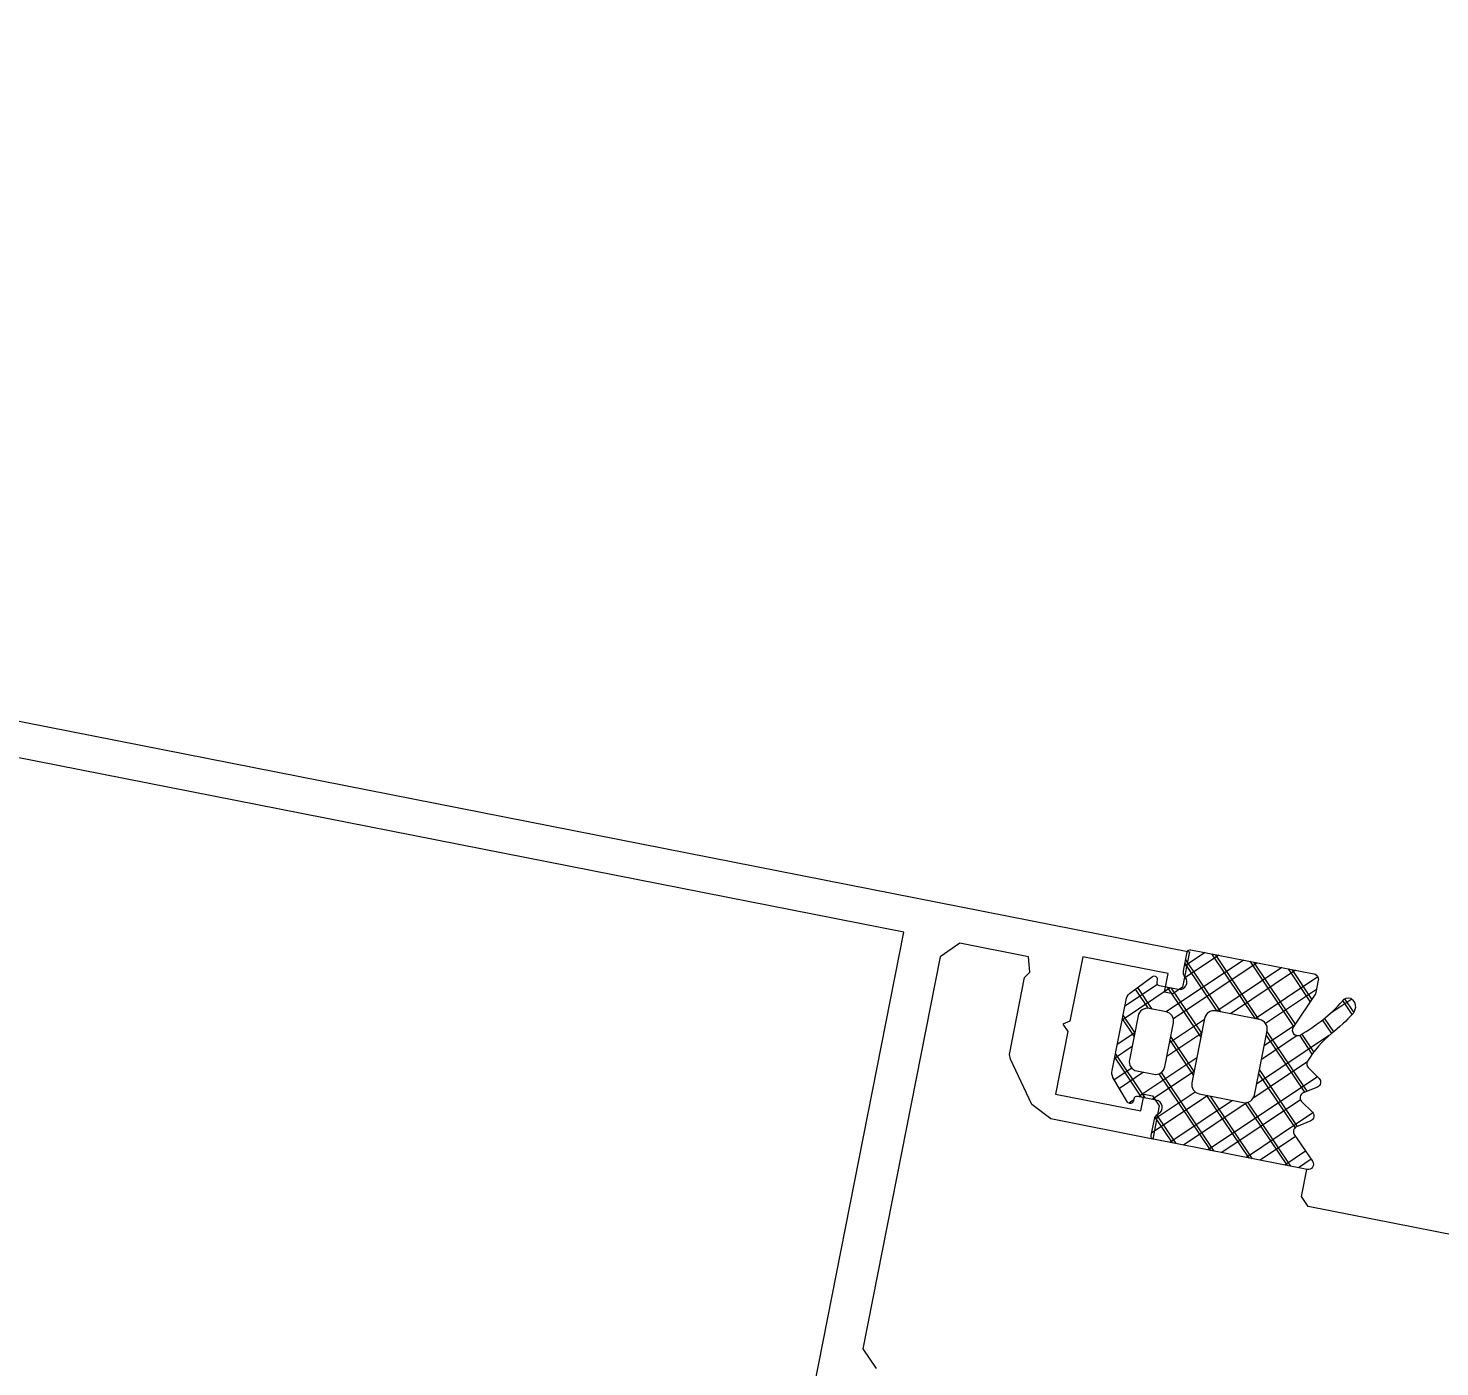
# Model space of a CAD drawing. Header units: millimetres. Extents: x -455656 to 9247092, y 0 to 412358.
# Drawn here: x -187654.8 to -187573.6, y 362483.9 to 362560.8 of the extents above; entities that cross this region are included whole.
import ezdxf
from ezdxf import colors
from ezdxf.entities.mleader import LeaderData, LeaderLine
from ezdxf.enums import TextEntityAlignment as Align
from ezdxf.math import Vec2, Vec3

# ---------------------------------------------------------------- set-up
doc = ezdxf.new("R2018")
doc.units = ezdxf.units.MM
doc.header["$MEASUREMENT"] = 0
doc.layers.get('0').update_dxf_attribs({"color": 250, "lineweight": 9})
doc.layers.add('АР_Названия помещений', color=124, linetype='Continuous', lineweight=5, plot=False)
for name, color, linetype, lineweight in [('АР_Номер помещения', 1, 'Continuous', 25), ('АР_Перегородки витражные', 152, 'Continuous', 13), ('АР_Помещения_площадь', 19, 'Continuous', 9), ('подлога', 250, 'Continuous', 9)]:
    doc.layers.add(name, color=color, linetype=linetype, lineweight=lineweight)
doc.styles.add('ISOCPEUR', font='isocpeur.ttf', dxfattribs={"width": 0.7})
doc.styles.get("Standard").update_dxf_attribs({"font": 'isocpeur.ttf'})

# ---------------------------------------------------------------- blocks, each defined once
blk = doc.blocks.new('*U46')
at = {"color": 7, "style": 'ISOCPEUR', "width": 0.7, "flags": 1}
blk.add_attdef('КАТЕГОРИЯ', (-499.1655280450395, -2092.186355050572), '', height=250, dxfattribs=at)
at = {"layer": 'АР_Номер помещения', "color": 7, "style": 'ISOCPEUR', "width": 0.7}
blk.add_attdef('НОМЕР_ПОМЕЩЕНИЯ', text='', height=300, dxfattribs=at).set_placement((1863.988617927502, -1562.210453371982), align=Align.MIDDLE_CENTER)
at = {"layer": 'АР_Помещения_площадь', "color": 7, "lineweight": 30, "width": 0.7, "flags": 104}
blk.add_attdef('ИМЯ_ПОМЕЩЕНИЯ', text='', height=100, dxfattribs=at).set_placement((157.6277002443094, 1217.141369806137), align=Align.MIDDLE_CENTER)
at = {"layer": 'АР_Помещения_площадь', "color": 7, "style": 'ISOCPEUR', "width": 0.7}
blk.add_attdef('ПЛОЩАДЬ_ПОМЕЩЕНИЯ', text='', height=200, dxfattribs=at).set_placement((747.4255466155696, -1961.323345677914), align=Align.MIDDLE_RIGHT)
blk = doc.blocks.new('*U47')
at = {"color": 7, "style": 'ISOCPEUR', "width": 0.7, "flags": 1}
blk.add_attdef('КАТЕГОРИЯ', (-499.1655280450395, -2092.186355050572), '', height=250, dxfattribs=at)
at = {"layer": 'АР_Номер помещения', "color": 7, "style": 'ISOCPEUR', "width": 0.7}
blk.add_attdef('НОМЕР_ПОМЕЩЕНИЯ', text='', height=300, dxfattribs=at).set_placement((751.6294781871511, 3747.195448254171), align=Align.MIDDLE_CENTER)
at = {"layer": 'АР_Помещения_площадь', "color": 7, "style": 'ISOCPEUR', "width": 0.7}
blk.add_attdef('ПЛОЩАДЬ_ПОМЕЩЕНИЯ', text='', height=200, dxfattribs=at).set_placement((3042.85155513354, 3182.383436574031), align=Align.MIDDLE_RIGHT)
at = {"layer": 'АР_Помещения_площадь', "color": 7, "lineweight": 30, "width": 0.7, "flags": 104}
blk.add_attdef('ИМЯ_ПОМЕЩЕНИЯ', text='', height=100, dxfattribs=at).set_placement((157.6277002443094, 1217.141369806137), align=Align.MIDDLE_CENTER)
blk = doc.blocks.new('*U51')
at = {"color": 7, "style": 'ISOCPEUR', "width": 0.7, "flags": 1}
blk.add_attdef('КАТЕГОРИЯ', (-499.1655280450395, -2092.186355050572), '', height=250, dxfattribs=at)
at = {"layer": 'АР_Номер помещения', "color": 7, "style": 'ISOCPEUR', "width": 0.7}
blk.add_attdef('НОМЕР_ПОМЕЩЕНИЯ', text='', height=300, dxfattribs=at).set_placement((-1642.594434048664, -5356.197366310289), align=Align.MIDDLE_CENTER)
at = {"layer": 'АР_Помещения_площадь', "color": 7, "lineweight": 30, "width": 0.7, "flags": 104}
blk.add_attdef('ИМЯ_ПОМЕЩЕНИЯ', text='', height=100, dxfattribs=at).set_placement((157.6277002443094, 1217.141369806137), align=Align.MIDDLE_CENTER)
at = {"layer": 'АР_Помещения_площадь', "color": 7, "style": 'ISOCPEUR', "width": 0.7}
blk.add_attdef('ПЛОЩАДЬ_ПОМЕЩЕНИЯ', text='', height=200, dxfattribs=at).set_placement((-601.1226209748311, -7540.792272120731), align=Align.MIDDLE_RIGHT)
blk = doc.blocks.new('_DotSmall')
at = {"color": 0, "linetype": 'ByBlock', "const_width": 0.5}
blk.add_lwpolyline([(-0.0625, 0, 1), (0.0625, 0, 1)], format="xyb", close=True, dxfattribs=at)
blk = doc.blocks.new('стойка витр.')
h = blk.add_hatch()
h.set_pattern_fill('ANSI37', scale=0.5, angle=-69.23283665521843)
h.set_pattern_definition([(335.7671633447816, (-69115.31625940584, 318510.9409690977), (0.6515825639889636, 1.447617495164233), []), (65.76716334478155, (-69115.31625940584, 318510.9409690977), (-1.447617495164233, 0.6515825639889636), [])])
edge = h.paths.add_edge_path()
edge.add_line((-22.69442369043827, 14.13646889062511), (-23.03581465108437, 15.03674084689555))
edge.add_arc((-23.43472203482704, 14.88552442783714), 0.426606969231953, 20.76054121617168, 72.29995807937499)
edge.add_arc((-23.17519432072194, 15.69843630689562), 0.4267278803337561, 110.7639791014305, 252.28796188313498, ccw=False)
edge.add_line((-23.32647754022037, 16.09744767434313), (-22.30045238576713, 16.48652534212306))
edge.add_arc((-22.23557122191811, 16.31559297980009), 0.1828317202011609, 20.74895968860318, 110.7853670150393, ccw=False)
edge.add_line((-22.06459766681655, 16.38036551539699), (-22.02136925791274, 16.26636916297139))
edge.add_arc((-21.85036169383434, 16.33121481389334), 0.1828894349477776, 200.7666051414026, 335.7779732891441)
edge.add_line((-21.68357339510112, 16.25618009645405), (-21.08991230116226, 17.78525728297245))
edge.add_arc((-21.70321396183568, 17.95657679537892), 0.6367804192309714, 344.3928406199507, 381.7248777476984)
edge.add_line((-21.1116628201562, 18.19228116337763), (-22.58147269752226, 22.06827310883818))
edge.add_arc((-23.18057156739388, 21.852472630542), 0.6367804192296693, 19.80944894391843, 57.14148607166609)
edge.add_line((-22.83507592984824, 22.38737642259366), (-24.29334917705273, 23.13834224954917))
edge.add_arc((-24.36844682475663, 22.97158227615987), 0.1828894349476184, 65.75635339884347, 200.7677215648203)
edge.add_line((-24.53945312526776, 22.90673329312267), (-24.49622471639304, 22.79273694081348))
edge.add_arc((-24.66715707872659, 22.7278557770023), 0.1828317201976129, -69.25104032206309, 20.78536700277641, ccw=False)
edge.add_line((-24.60238454316277, 22.55688222189201), (-25.62840969761601, 22.16780455411208))
edge.add_arc((-25.77973726672901, 22.56679910380675), 0.4267278803402734, 149.2463648073436, 290.7703475895543, ccw=False)
edge.add_arc((-26.51302534269302, 23.00322659508151), 0.4266069692186295, 329.2343686070108, 380.7737854734352)
edge.add_line((-26.11415292418678, 23.1545352198882), (-26.50320860397187, 24.18050239048171))
edge.add_arc((-26.6741821590871, 24.11572985494814), 0.1828317201915107, 20.74895966852365, 110.7853670116034)
edge.add_line((-26.73906332292245, 24.28666221726598), (-33.46508004333009, 21.73609814226074))
edge.add_arc((-33.37260125833668, 21.44478009969028), 0.3056444463767395, 107.6120180140902, 200.6882886899978)
edge.add_line((-33.6585366082727, 21.33680091994756), (-33.39916615508264, 20.65282280623796))
edge.add_arc((-33.11489203283651, 20.76049792175978), 0.3039830703862393, 200.7452912846324, 225.8123610097134)
edge.add_line((-33.32677140043234, 20.54252351805917), (-31.79381202385412, 18.90709041146329))
edge.add_arc((-32.0063560722166, 18.68866847666476), 0.3047673113958362, -108.86283880448178, 45.781400895661875, ccw=False)
edge.add_arc((-28.70749382052437, 27.75544220980088), 9.952967568180252, 231.9543329511108, 250.0411665169116, ccw=False)
edge.add_arc((-35.13741779119496, 19.64784166335459), 0.4002801790554734, 42.30928712460122, 119.2250395725891)
edge.add_arc((-34.91139847875967, 19.56672148584141), 0.6024183835395109, 134.3950067436913, 228.6478049676944)
edge.add_arc((-28.53884731806517, 27.80771469972205), 11.01872594929672, 232.0873456721725, 240.8889416158169)
edge.add_arc((-36.88860151399224, 12.8729826853881), 6.091684827127049, 40.75890454826748, 60.61437004968877, ccw=False)
edge.add_arc((-32.50226594848368, 16.64775385941913), 0.3047655738188228, -34.89587558046088, 41.60271899476669, ccw=False)
edge.add_line((-32.25229934006347, 16.47340148731018), (-32.76342180219945, 15.75802363698313))
edge.add_arc((-32.51342051808022, 15.58368567090239), 0.3047857747310843, 145.1100748179471, 256.4242518685471)
edge.add_line((-32.58496309185284, 15.28741547561367), (-31.72801335877739, 15.09082250765641))
edge.add_arc((-31.79955593254474, 14.79455231235153), 0.3047857747455557, -34.88992517811971, 76.42425187022229, ccw=False)
edge.add_line((-31.54955464840168, 14.62021434627968), (-32.06065512256464, 13.90477851201285))
edge.add_arc((-31.81065383841726, 13.73044054594722), 0.304785774745541, 145.1100748233031, 256.4242518693868)
edge.add_line((-31.88219641218893, 13.4341703506434), (-31.02524667911348, 13.23757738269342))
edge.add_arc((-31.09682011228135, 12.94126594878393), 0.3048331054871362, -24.2246592297883, 76.42043308581259, ccw=False)
edge.add_line((-30.81882951050648, 12.81618818287097), (-31.59985344059533, 11.12048939903616))
edge.add_arc((-31.32187980059053, 10.99539431777895), 0.3048247429134716, 155.7710645559098, 290.7402899417831)
edge.add_line((-31.21393143609748, 10.71032366952568), (-22.80062470957637, 13.90072279884771))
edge.add_arc((-22.86539724513609, 14.07169635396312), 0.1828317202009504, 290.7489596761703, 380.7489600455551)
edge = h.paths.add_edge_path(flags=16)
edge.add_line((-23.10434971895302, 21.04022295145114), (-22.19142218885827, 18.63276889372355))
edge.add_arc((-22.69773797682865, 18.4407695405971), 0.5414973949605305, -69.23283665472542, 20.767163345274582, ccw=False)
edge.add_line((-22.5057386237022, 17.93445375262672), (-23.43116100440966, 17.58352553217992))
edge.add_arc((-23.62316035752519, 18.08984132014666), 0.5414973949532591, 200.7671633443313, 290.7671633443313, ccw=False)
edge.add_line((-24.12947614549194, 17.89784196703113), (-25.04240367558668, 20.30529602475872))
edge.add_arc((-24.53608788761267, 20.4972953778888), 0.541497394965222, 110.76716334549809, 200.7671633454981, ccw=False)
edge.add_line((-24.72808724074275, 21.00361116586282), (-23.80266486003529, 21.35453938630963))
edge.add_arc((-23.6106655069234, 20.84822359833925), 0.5414973949553709, 20.767163343835023, 110.767163343835, ccw=False)
edge = h.paths.add_edge_path(flags=16)
edge.add_line((-26.85119390953332, 20.26120087689196), (-25.51269974335446, 16.73149769075098))
edge.add_arc((-26.01901553132848, 16.5394983376209), 0.541497394965222, -69.23283665450191, 20.76716334549809, ccw=False)
edge.add_line((-25.82701617819839, 16.03318254964688), (-28.23444912247942, 15.12026302596496))
edge.add_arc((-28.4264484756095, 15.62657881394625), 0.5414973949720253, 200.7671633452251, 290.76716334522513, ccw=False)
edge.add_line((-28.9327642635908, 15.43457946081617), (-30.27125842979876, 18.96428264696442))
edge.add_arc((-29.76494264181383, 19.15628200007632), 0.5414973949689773, 110.76716334328901, 200.767163343289, ccw=False)
edge.add_line((-29.95694199492573, 19.66259778806125), (-27.5495090506447, 20.57551731175045))
edge.add_arc((-27.35750969751825, 20.06920152376551), 0.541497394974137, 20.767163344728715, 110.76716334472869, ccw=False)
at = {"lineweight": 0, "ltscale": 100, "transparency": 33554687}
for points in [[(65.92687011216185, 59.2824299609274), (-26.6419368966599, 24.17953274302999), (-25.90703195796232, 22.24153677027789), (-25.27813291337225, 21.95846499659092), (-24.82208952034125, 22.13140062004823), (-25.21116718812846, 23.15742577453057), (-20.53714279274573, 24.92985650197079), (-19.19699615391437, 21.39579562939616), (-18.76855027934653, 21.29748815141647), (-18.98085410959902, 20.82581386800302), (-17.68393587967148, 17.40574934773758), (-22.35796027505421, 15.63331862029736), (-22.70380953396671, 16.54534742246324), (-23.1598529269977, 16.37241179900593), (-23.44292470067739, 15.74351275440858), (-22.75122618288151, 13.91945515007683), (-17.16517298531835, 16.03773513642955), (-16.24131551088067, 17.04008095841709), (-15.46667035139399, 19.81128934778826), (-15.4391308168415, 20.08251046122314), (-17.03864790883381, 24.30054944750736), (-17.39634782800567, 24.5561396704943), (-17.47095398549573, 25.44057095424068), (-13.70890040838276, 26.86717441076325), (-12.4510803312005, 26.30097287951503), (-4.305940852005733, 4.821667629301373), (-4.8720624113339, 3.563811556159635)], [(-69.8438361948356, -5.633594956780144), (-69.21493715024553, -5.916666730459838), (-30.90838462579995, 8.609511357899464), (-30.62531285212026, 9.238410402496811), (-31.1873041553481, 10.72042096611403)]]:
    blk.add_lwpolyline(points, dxfattribs=at)
blk.add_lwpolyline([(63.8117502759269, 56.26367979055794), (85.07351613373612, 0.1949089383633691), (10.63088292890461, -28.03438542609365), (-10.63088292890461, 28.03438542610093)], close=True, dxfattribs=at)
at = {"color": 7, "lineweight": 0, "ltscale": 100, "transparency": 33554687}
blk.add_lwpolyline([(-22.69442369043827, 14.13646889062511), (-23.03581465108437, 15.03674084689555, 0.2287523810762611), (-23.30501911480678, 15.29193636016134, -0.7101639231358212), (-23.32647754022037, 16.09744767434313), (-22.30045238576713, 16.48652534212306, -0.4143996870914876), (-22.06459766681655, 16.38036551539699), (-22.02136925791274, 16.26636916297139, 0.6682503890445888), (-21.68357339510112, 16.25618009645405), (-21.08991230116226, 17.78525728297245, 0.1643479059441302), (-21.1116628201562, 18.19228116337763), (-22.58147269752226, 22.06827310883818, 0.1643479059441302), (-22.83507592984824, 22.38737642259366), (-24.29334917705273, 23.13834224954917, 0.6682503891596868), (-24.53945312526776, 22.90673329312267), (-24.49622471639304, 22.79273694081348, -0.4143996870833266), (-24.60238454316277, 22.55688222189201), (-25.62840969761601, 22.16780455411208, -0.7101639231391418), (-26.14645609946456, 22.78500538597291, 0.2287523810910513), (-26.11415292418678, 23.1545352198882), (-26.50320860397187, 24.18050239048171, 0.4143996871765861), (-26.73906332292245, 24.28666221726598), (-33.46508004333009, 21.73609814226074, 0.4300281847644905), (-33.6585366082727, 21.33680091994756), (-33.39916615508264, 20.65282280623796, 0.1098139781175365), (-33.32677140043234, 20.54252351805917), (-31.79381202385412, 18.90709041146329, -0.8000358277039689), (-32.10488848172827, 18.40026861818478, -0.07908294790216032), (-34.84140179419774, 19.91728321780829, 0.3488032577412263), (-35.33285102594527, 19.99716969329165, 0.4361245879823007), (-35.30940773655311, 19.11450854978466, 0.03842309887939363), (-33.89950172111276, 18.18089248692559, -0.08685322061285544), (-32.2743724368047, 16.85010652759956, -0.3467629046601076), (-32.25229934006347, 16.47340148731018), (-32.76342180219945, 15.75802363698313, 0.5278770357902526), (-32.58496309185284, 15.28741547561367), (-31.72801335877739, 15.09082250765641, -0.5278770357776507), (-31.54955464840168, 14.62021434627968), (-32.06065512256464, 13.90477851201285, 0.5278770357650493), (-31.88219641218893, 13.4341703506434), (-31.02524667911348, 13.23757738269342, -0.4697389635461835), (-30.81882951050648, 12.81618818287097), (-31.59985344059533, 11.12048939903616, 0.667984424932516), (-31.21393143609748, 10.71032366952568), (-22.80062470957637, 13.90072279884771, 0.4142135642613711)], format="xyb", close=True, dxfattribs=at)
for points in [[(-26.73906332292245, 24.28666221726598), (-26.73906332292245, 24.28666221726598)], [(-22.80062470957637, 13.90072279884771), (-22.80062470957637, 13.90072279884771)]]:
    blk.add_lwpolyline(points, dxfattribs=at)
at = {"color": 7}
for points in [[(-23.10434971895302, 21.04022295145114), (-22.19142218885827, 18.63276889372355, -0.414213562373095), (-22.5057386237022, 17.93445375262672), (-23.43116100440966, 17.58352553217992, -0.414213562373095), (-24.12947614549194, 17.89784196703113), (-25.04240367558668, 20.30529602475872, -0.414213562373095), (-24.72808724074275, 21.00361116586282), (-23.80266486003529, 21.35453938630963, -0.414213562373095)], [(-26.85119390953332, 20.26120087689196), (-25.51269974335446, 16.73149769075098, -0.414213562373095), (-25.82701617819839, 16.03318254964688), (-28.23444912247942, 15.12026302596496, -0.414213562373095), (-28.9327642635908, 15.43457946081617), (-30.27125842979876, 18.96428264696442, -0.414213562373095), (-29.95694199492573, 19.66259778806125), (-27.5495090506447, 20.57551731175045, -0.414213562373095)]]:
    blk.add_lwpolyline(points, format="xyb", close=True, dxfattribs=at)
at = {"color": 7, "lineweight": 0, "ltscale": 100, "transparency": 33554687}
blk.add_arc((-33.37357679728302, 21.44486016019073), 0.304760386648688, 110.7561904730667, 200.7778938289061, dxfattribs=at)
blk = doc.blocks.new('A$Cf7573d2c')
h = blk.add_hatch()
h.set_pattern_fill('ANSI37', color=5, scale=0.4999999999999999, angle=11.05056813833426)
h.set_pattern_definition([(56.05056813833426, (-325577.5326109263, -14427.20117750167), (-1.316880116997287, 0.8865568269756945), []), (146.0505681383342, (-325577.5326109263, -14427.20117750167), (-0.8865568269756945, -1.316880116997287), [])])
edge = h.paths.add_edge_path()
edge.add_line((11.41465996426996, -79.99643199487764), (10.46968452970032, -80.18098228986491))
edge.add_arc((10.55140614984776, -80.59968872998178), 0.4266069692291248, 101.043946010946, 152.583362874149)
edge.add_arc((9.793957552359752, -80.20668493908093), 0.4267278803342317, 191.0473838945442, 332.5713666762502, ccw=False)
edge.add_line((9.375137345981784, -80.28845485154307), (9.164808407542296, -79.21148187752988))
edge.add_arc((9.344238991408933, -79.17638054589366), 0.1828317201947123, 101.03236448459671, 191.0687718110337, ccw=False)
edge.add_line((9.30925168201793, -78.99692769389367), (9.428908583358862, -78.97355913252977))
edge.add_arc((9.39385494741606, -78.79406041936467), 0.182889434962051, 281.0500099214912, 416.0613780692319)
edge.add_line((9.495962937711738, -78.64232873599394), (8.089016010286286, -77.79911412490765))
edge.add_arc((7.816644230628035, -78.3747033152498), 0.6367804192914093, 64.67624541442503, 102.008282542173)
edge.add_line((7.684160098433495, -77.75185722101014), (3.615703731076792, -78.54641207955137))
edge.add_arc((3.727295635401254, -79.173338350509), 0.636780419240097, 100.0928537358094, 137.4248908635568)
edge.add_line((3.258376220357604, -78.74252065760083), (2.272063397220336, -80.0531302683521))
edge.add_arc((2.423756540580288, -80.15529550549245), 0.182889434966498, 146.039758200854, 281.0511263668317)
edge.add_line((2.458813674165867, -80.33479353558505), (2.578470575390384, -80.31142497422115))
edge.add_arc((2.613571906944562, -80.49085555806899), 0.182831720160508, 11.03236446209769, 101.06877178693532, ccw=False)
edge.add_line((2.79302475892473, -80.455868248755), (3.003353697480634, -81.53284122276818))
edge.add_arc((2.584542582461389, -81.6146576870381), 0.4267278803749458, -130.47023040168227, 11.053752380527897, ccw=False)
edge.add_arc((2.030615204991726, -82.2637684772957), 0.4266069692120041, 49.5177734016168, 101.0571902680406)
edge.add_line((1.948796800570562, -81.84508093881595), (0.8718846896663308, -82.0553979909455))
edge.add_arc((0.9068719990261886, -82.23485084292453), 0.1828317201681706, 101.0323644762739, 191.0687718193541)
edge.add_line((0.7274414151906967, -82.2699521745817), (2.106234080158174, -89.32995279858005))
edge.add_arc((2.408981151662215, -89.28796782188036), 0.3056444463306128, 187.8954228019012, 280.9716934778102)
edge.add_line((2.467152627417818, -89.58802549463871), (3.185094034764916, -89.44781412654265))
edge.add_arc((3.126941887751211, -89.14944516903338), 0.3039830702645643, 281.0286960890925, 306.0957658141734)
edge.add_line((3.306029453873634, -89.39507365001191), (5.176726684905589, -88.1601251628017))
edge.add_arc((5.356143180744712, -88.40648432158397), 0.3047673113952634, -28.579434009353804, 126.06480569078869, ccw=False)
edge.add_arc((-3.023799238718447, -83.6247018996756), 9.952967568203494, 312.237737744563, 330.32457131036375, ccw=False)
edge.add_arc((3.882285149072121, -91.33074545772703), 0.4002801790518057, 122.5926919233885, 199.5084443713766)
edge.add_arc((4.000388008000102, -91.12165952445687), 0.6024183835289821, 214.6784115371002, 308.9312097611028)
edge.add_arc((-3.046858568287144, -83.44965241108206), 11.01872594965999, 312.3707504643666, 321.172346408011)
edge.add_arc((10.26440043355916, -94.20023375649555), 6.09168482694455, 121.0423093429209, 140.8977748443422, ccw=False)
edge.add_arc((7.284082988952713, -89.23973528991692), 0.3047655738078916, 45.38752921329251, 121.88612378851909, ccw=False)
edge.add_line((7.498122293618508, -89.02278084530553), (8.116973152966239, -89.64730887029145))
edge.add_arc((8.331004110641391, -89.43031781604256), 0.3047857747129765, 225.3934796127387, 336.7076566633418)
edge.add_line((8.610949610476382, -89.55083704931894), (8.949353960924782, -88.73936053352372))
edge.add_arc((9.229299460771111, -88.8598797667927), 0.3047857747204645, 45.393479617120875, 156.7076566654631, ccw=False)
edge.add_line((9.443330418434925, -88.64288871252211), (10.06224214087706, -89.26740485119808))
edge.add_arc((10.27627309859769, -89.05041379688058), 0.304785774793757, 225.3934796157099, 336.7076566617938)
edge.add_line((10.55621859850362, -89.17093303019647), (10.8946229488356, -88.35945651440124))
edge.add_arc((11.17460388746825, -88.48001312446931), 0.3048331055327169, 56.058745561357625, 156.7038378769572, ccw=False)
edge.add_line((11.34480519453064, -88.22712038573809), (12.88436133123469, -89.28313158194942))
edge.add_arc((13.05457684253595, -89.03025848406948), 0.3048247429572407, 236.0544693444964, 371.0236947303713)
edge.add_line((13.35377701732796, -88.97197144156962), (11.6291001267964, -80.14089753731969))
edge.add_arc((11.44964727477784, -80.17588484667064), 0.1828317202052636, 11.03236447116439, 101.0323648405485)
edge = h.paths.add_edge_path(flags=16)
edge.add_line((4.540757622104138, -79.23529726907145), (7.067755079362541, -78.74178377749922))
edge.add_arc((7.171546747355023, -79.27324094260985), 0.5414973949079368, 11.050568135283015, 101.05056813528307, ccw=False)
edge.add_line((7.703003912465647, -79.16944927461736), (7.892709892010316, -80.14082399115432))
edge.add_arc((7.361252726892417, -80.24461565921229), 0.5414973949276295, -78.94943185806409, 11.050568141935912, ccw=False)
edge.add_line((7.465044394950382, -80.77607282433019), (4.938046937691979, -81.26958631591697))
edge.add_arc((4.834255269641289, -80.73812915074814), 0.5414973949762222, 191.0505681401473, 281.05056814014733, ccw=False)
edge.add_line((4.302798104472458, -80.84192081879883), (4.113092124927789, -79.87054610224732))
edge.add_arc((4.644549290103896, -79.76675443424756), 0.5414973949736009, 101.05056813471049, 191.0505681347106, ccw=False)
edge = h.paths.add_edge_path(flags=16)
edge.add_line((4.676231182878837, -83.05987093099975), (8.381203640135936, -82.33630316946073))
edge.add_arc((8.484995308186626, -82.86776033462957), 0.5414973949762222, 11.050568140147277, 101.05056814014728, ccw=False)
edge.add_line((9.016452473355457, -82.76396866657888), (9.509961636853404, -85.29094396196888))
edge.add_arc((8.978504471662745, -85.39473562998319), 0.5414973949906723, -78.94943186407329, 11.05056813592671, ccw=False)
edge.add_line((9.082296139677055, -85.92619279517385), (5.37732368230354, -86.64976055674197))
edge.add_arc((5.27353201432561, -86.11830339161679), 0.5414973949194297, 191.0505681334767, 281.05056813347676, ccw=False)
edge.add_line((4.742074849200435, -86.22209505959472), (4.248565685702488, -83.69511976420472))
edge.add_arc((4.780022850893147, -83.59132809619041), 0.5414973949906723, 101.05056813592671, 191.0505681359266, ccw=False)
at = {"color": 5, "lineweight": 0, "ltscale": 100, "transparency": 33554687}
for points in [[(-18.12661785061937, 14.97306006058352), (0.8494265772169456, -82.19229982656543), (2.883654761011712, -81.79502239728754), (3.268808120395988, -81.22292054705031), (3.175321988761425, -80.74423207908694), (2.098349014646374, -80.95456101758464), (1.140202340320684, -76.04844547851826), (4.849748867331073, -75.3239844176278), (5.018956985673867, -74.91827659131377), (5.448033373337239, -75.20714161088108), (9.037922999123111, -74.50604911138362), (9.996069673448801, -79.41216465045), (9.038753600558266, -79.5991250275838), (9.132239732309245, -80.07781349554716), (9.704341582604684, -80.4629668550042), (11.61897372815292, -80.08904610075115), (10.47386667667888, -74.225614488867), (9.64182380773127, -73.14583930670051), (7.041110076359473, -71.91459637857042), (6.778427712619305, -71.84167660005915), (2.350939778378233, -72.70634902901656), (2.038645334308967, -73.01578040185268), (1.154309903038666, -72.94004652887816), (0.383111719507724, -68.9911861994915), (1.153479301603511, -67.84697061266343), (23.69935076951515, -63.44384321071266), (24.84361533320043, -64.21413804324402)], [(11.6291001267964, -80.14089753731969), (11.6291001267964, -80.14089753731969)], [(0.7274414151906967, -82.2699521745817), (0.7274414151906967, -82.2699521745817)], [(22.94347876822576, -129.8061585653631), (23.32863212761004, -129.2340567151259), (15.4760210152017, -89.0253721447516), (14.90391916502267, -88.64021878529456), (13.34831858612597, -88.94402196916053)]]:
    blk.add_lwpolyline(points, dxfattribs=at)
blk.add_lwpolyline([(-15.50815186044201, 12.37879323330708), (43.34474334609695, 23.8725514558173), (58.60503199696541, -54.26656991802156), (-0.247863209573552, -65.76032814054633)], close=True, dxfattribs=at)
blk.add_lwpolyline([(11.41465996426996, -79.99643199487764), (10.46968452970032, -80.18098228986491, 0.2287523810762611), (10.17271494236775, -80.40325432471582, -0.7101639231358212), (9.375137345981784, -80.28845485154307), (9.164808407542296, -79.21148187752988, -0.4143996870914876), (9.30925168201793, -78.99692769389367), (9.428908583358862, -78.97355913252977, 0.6682503890445888), (9.495962937711738, -78.64232873599394), (8.089016010286286, -77.79911412490765, 0.1643479059441302), (7.684160098433495, -77.75185722101014), (3.615703731076792, -78.54641207955137, 0.1643479059441302), (3.258376220357604, -78.74252065760083), (2.272063397220336, -80.0531302683521, 0.6682503891596868), (2.458813674165867, -80.33479353558505), (2.578470575390384, -80.31142497422115, -0.4143996870833266), (2.79302475892473, -80.455868248755), (3.003353697480634, -81.53284122276818, -0.7101639231391418), (2.307573626632802, -81.9392880636151, 0.2287523810910513), (1.948796800570562, -81.84508093881595), (0.8718846896663308, -82.0553979909455, 0.4143996871765861), (0.7274414151906967, -82.2699521745817), (2.106234080158174, -89.32995279858005, 0.4300281847644905), (2.467152627417818, -89.58802549463871), (3.185094034764916, -89.44781412654265, 0.1098139781175365), (3.306029453873634, -89.39507365001191), (5.176726684905589, -88.1601251628017, -0.8000358277039689), (5.623776040622033, -88.55227789623314, -0.07908294790216032), (3.666668896563351, -90.99350095681439, 0.3488032577412263), (3.504984140978195, -91.46441733597021, 0.4361245879823007), (4.378939818707295, -91.59028137139103, 0.03842309887939363), (5.537119518499821, -90.3581719166832, -0.08685322061285544), (7.123095843824558, -88.98095895003644, -0.3467629046601076), (7.498122293618508, -89.02278084530553), (8.116973152966239, -89.64730887029145, 0.5278770357902526), (8.610949610476382, -89.55083704931894), (8.949353960924782, -88.73936053352372, -0.5278770357776507), (9.443330418434925, -88.64288871252211), (10.06224214087706, -89.26740485119808, 0.5278770357650493), (10.55621859850362, -89.17093303019647), (10.8946229488356, -88.35945651440124, -0.4697389635461835), (11.34480519453064, -88.22712038573809), (12.88436133123469, -89.28313158194942, 0.667984424932516), (13.35377701732796, -88.97197144156962), (11.6291001267964, -80.14089753731969, 0.4142135642613711)], format="xyb", close=True, dxfattribs=at)
at = {"color": 5}
for points in [[(4.540757622104138, -79.23529726907145), (7.067755079362541, -78.74178377749922, -0.414213562373095), (7.703003912465647, -79.16944927461736), (7.892709892010316, -80.14082399115432, -0.414213562373095), (7.465044394950382, -80.77607282433019), (4.938046937691979, -81.26958631591697, -0.414213562373095), (4.302798104472458, -80.84192081879883), (4.113092124927789, -79.87054610224732, -0.414213562373095)], [(4.676231182878837, -83.05987093099975), (8.381203640135936, -82.33630316946073, -0.414213562373095), (9.016452473355457, -82.76396866657888), (9.509961636853404, -85.29094396196888, -0.414213562373095), (9.082296139677055, -85.92619279517385), (5.37732368230354, -86.64976055674197, -0.414213562373095), (4.742074849200435, -86.22209505959472), (4.248565685702488, -83.69511976420472, -0.414213562373095)]]:
    blk.add_lwpolyline(points, format="xyb", close=True, dxfattribs=at)
at = {"color": 5, "lineweight": 0, "ltscale": 100, "transparency": 33554687}
blk.add_arc((2.408737593214028, -89.28891585412202), 0.3047603866486879, 191.0395952653897, 281.06129862006, dxfattribs=at)
at = {"layer": 'АР_Перегородки витражные', "rotation": 80.28340479355269}
blk.add_blockref('стойка витр.', (29.17858439369593, -60.01344902928395), dxfattribs=at)
blk = doc.blocks.new('A$Cec9b444d')
at = {"color": 241, "ltscale": 100, "true_color": 0xf7abae, "xscale": -1, "rotation": 89.90413134762046}
blk.add_blockref('A$Cf7573d2c', (6563.698240449916, 2250.519506825216), dxfattribs=at)

msp = doc.modelspace()

# ---------------------------------------------------------------- hatches: boundary and pattern name
at = {"layer": 'подлога', "ltscale": 100}
h = msp.add_hatch(dxfattribs=at)
h.set_pattern_fill('ANSI32', color=256, scale=500)
h.set_pattern_definition([(45, (-1163613.565164257, 412084.3594320829), (-132.5825214724777, 132.5825214724777), []), (45, (-1163525.176816757, 412084.3594320829), (-132.5825214724777, 132.5825214724777), [])])
edge = h.paths.add_edge_path()
edge.add_line((-187128.9151109827, 363508.1824583481), (-187998.915110983, 363508.1824583513))
edge.add_arc((-1342166.519582912, 363038.1824574551), 1154167.700168599, -0.023331979451882034, 0.02333197954061461, ccw=False)
edge.add_line((-187998.9151109822, 362568.1824583457), (-187514.5558780206, 362568.1824583331))
edge.add_line((-187514.5558780206, 362568.1824583331), (-187514.5558780202, 362868.1824583402))
edge.add_line((-187514.5558780202, 362868.1824583402), (-187128.9151109827, 362868.1824583524))
edge.add_line((-187128.9151109827, 362868.1824583525), (-187128.9151109827, 363508.1824583481))

# ---------------------------------------------------------------- linework, layer by layer
at = {"layer": 'подлога', "lineweight": 18, "ltscale": 100}
msp.add_arc((-197116.3547424845, 363142.0892881857), 9778.654617052323, 272.5925479651825, 356.6353913737208, dxfattribs=at)

# ---------------------------------------------------------------- block references
at = {"layer": 'подлога'}
ref = msp.add_blockref('*U51', (-202889.5229730754, 374534.5467561614), dxfattribs=at)
lines = msp.add_mtext('\\W0.8000;Обеденный зал', dxfattribs={"layer": 'АР_Названия помещений', "insert": (-204415.9055037759, 368270.4750382737), "char_height": 3070.489020929468, "width": 926.9399707174232, "attachment_point": 1})
ref.add_attrib('ИМЯ_ПОМЕЩЕНИЯ', '', (-204415.9055037759, 368270.4750382737), dxfattribs={"flags": 104}).embed_mtext(lines)
ref = msp.add_blockref('*U47', (-197579.2190586416, 363322.3045517458), dxfattribs=at)
lines = msp.add_mtext('\\W0.8000;С/у для мальчиков', dxfattribs={"layer": 'АР_Названия помещений', "insert": (-195471.8410850251, 367108.5), "char_height": 1591.213812201546, "width": 1145.825793036325, "attachment_point": 1})
ref.add_attrib('ИМЯ_ПОМЕЩЕНИЯ', '', (-195471.8410850251, 367108.5), dxfattribs={"flags": 104}).embed_mtext(lines)
ref = msp.add_blockref('*U46', (-192981.1930760026, 368466.0113339978), dxfattribs=at)
lines = msp.add_mtext('\\W0.8000;С/у для девочек', dxfattribs={"layer": 'АР_Названия помещений', "insert": (-193303.7153017967, 366968.8613851286), "char_height": 1591.213812201546, "width": 1145.825793036325, "attachment_point": 1})
ref.add_attrib('ИМЯ_ПОМЕЩЕНИЯ', '', (-193303.7153017967, 366968.8613851286), dxfattribs={"flags": 104}).embed_mtext(lines)
at = {"layer": 'подлога', "ltscale": 100}
msp.add_blockref('A$Cec9b444d', (-194233.915110983, 360258.1824583525), dxfattribs=at)

# ---------------------------------------------------------------- leaders
at = {"layer": 'подлога'}
ml = msp.add_multileader_mtext('Standard', dxfattribs=at)
ml.set_content('%%P0,000', color=256, style='ISOCPEUR')
ml.set_leader_properties(color=256, linetype='Continuous', lineweight=-1)
ml.set_arrow_properties(name='DOTSMALL')
ml.build(insert=Vec2(0, 0))
ml.multileader.update_dxf_attribs({"has_text_frame": 1, "text_left_attachment_type": 4, "text_right_attachment_type": 4, "dogleg_length": 100, "arrow_head_size": 180})
ctx = ml.context
ctx.base_point, ctx.char_height, ctx.arrow_head_size, ctx.landing_gap_size, ctx.plane_origin = Vec3(-188172.5124386176, 379810.4333137182), 250, 180, 50, Vec3(-190605.4279969083, 378243.4244088862)
ctx.left_attachment, ctx.right_attachment = 4, 4
notes = []
notes.append((ctx, [(0, (0, 0, 0), (0, 0), (1, 0), 1, [])]))
ctx.mtext.insert, ctx.mtext.width, ctx.mtext.line_spacing_style, ctx.mtext.flow_direction = Vec3(-188122.5124386176, 380143.7666470516), 852.6970314602484, 2, 5
ml = msp.add_multileader_mtext('Standard', dxfattribs=at)
ml.set_content('%%P0,000', color=256, style='ISOCPEUR')
ml.set_leader_properties(color=256, linetype='Continuous', lineweight=-1)
ml.set_arrow_properties(name='DOTSMALL')
ml.build(insert=Vec2(0, 0))
ml.multileader.update_dxf_attribs({"has_text_frame": 1, "text_left_attachment_type": 4, "text_right_attachment_type": 4, "dogleg_length": 100, "arrow_head_size": 180})
ctx = ml.context
ctx.base_point, ctx.char_height, ctx.arrow_head_size, ctx.landing_gap_size, ctx.plane_origin = Vec3(-195756.5539536524, 376141.3249865544, -0.1595442850443263), 250, 180, 50, Vec3(-198827.6356693176, 374551.7764455227, -0.1595442850443263)
ctx.left_attachment, ctx.right_attachment = 4, 4
notes.append((ctx, [(0, (0, 0, 0), (0, 0), (1, 0), 1, [])]))
ctx.mtext.insert, ctx.mtext.width, ctx.mtext.line_spacing_style, ctx.mtext.flow_direction = Vec3(-195706.5539536524, 376474.6583198878, -0.1595442850443263), 852.6970314602484, 2, 5
ml = msp.add_multileader_mtext('Standard', dxfattribs=at)
ml.set_content('{\\W0.8;-2,250}', color=256, style='ISOCPEUR')
ml.set_leader_properties(color=256, linetype='Continuous', lineweight=-1)
ml.set_arrow_properties(name='DOTSMALL')
ml.build(insert=Vec2(0, 0))
ml.multileader.update_dxf_attribs({"has_text_frame": 1, "text_left_attachment_type": 4, "text_right_attachment_type": 4, "dogleg_length": 100, "arrow_head_size": 180})
ctx = ml.context
ctx.base_point, ctx.char_height, ctx.arrow_head_size, ctx.landing_gap_size, ctx.plane_origin = Vec3(-297233.6192957293, 376010.3588700729), 250, 180, 50, Vec3(-296855.5361043215, 374536.3351738673)
ctx.left_attachment, ctx.right_attachment = 4, 4
notes.append((ctx, [(0, (0, 0, 0), (0, 0), (1, 0), 1, [])]))
ctx.mtext.insert, ctx.mtext.width, ctx.mtext.defined_height, ctx.mtext.line_spacing_style, ctx.mtext.flow_direction = Vec3(-297183.6192957293, 376343.6922034062), 769.9889591111103, 343.8884462512117, 2, 5
ml = msp.add_multileader_mtext('Standard', dxfattribs=at)
ml.set_content('{\\W0.8;-2,550}', color=256, style='ISOCPEUR')
ml.set_leader_properties(color=256, linetype='Continuous', lineweight=-1)
ml.set_arrow_properties(name='DOTSMALL')
ml.build(insert=Vec2(0, 0))
ml.multileader.update_dxf_attribs({"has_text_frame": 1, "text_left_attachment_type": 4, "text_right_attachment_type": 4, "dogleg_length": 100, "arrow_head_size": 180})
ctx = ml.context
ctx.base_point, ctx.char_height, ctx.arrow_head_size, ctx.landing_gap_size, ctx.plane_origin = Vec3(-302775.822290387, 371600.763862584, -1.961751612303354), 250, 180, 50, Vec3(-302295.4889269536, 369356.745469789, -1.961751612303354)
ctx.left_attachment, ctx.right_attachment = 4, 4
notes.append((ctx, [(0, (0, 0, 0), (0, 0), (1, 0), 1, [])]))
ctx.mtext.insert, ctx.mtext.width, ctx.mtext.defined_height, ctx.mtext.line_spacing_style, ctx.mtext.flow_direction = Vec3(-302725.822290387, 371934.0971959173, -1.961751612303354), 801.0864057841361, 330.709552927064, 2, 5
ml = msp.add_multileader_mtext('Standard', dxfattribs=at)
ml.set_content('0,000', color=256, style='ISOCPEUR')
ml.set_leader_properties(color=256, linetype='Continuous', lineweight=-1)
ml.set_arrow_properties(name='DOTSMALL')
ml.build(insert=Vec2(0, 0))
ml.multileader.update_dxf_attribs({"has_text_frame": 1, "text_left_attachment_type": 4, "text_right_attachment_type": 4, "dogleg_length": 100, "arrow_head_size": 180})
ctx = ml.context
ctx.base_point, ctx.char_height, ctx.arrow_head_size, ctx.landing_gap_size, ctx.plane_origin = Vec3(-202684.2395502269, 369438.3524941115, -0.1595442850443263), 250, 180, 50, Vec3(-205755.3212658922, 367848.8039530797, -0.1595442850443263)
ctx.left_attachment, ctx.right_attachment = 4, 4
notes.append((ctx, [(0, (0, 0, 0), (0, 0), (1, 0), 1, [])]))
ctx.mtext.insert, ctx.mtext.width, ctx.mtext.line_spacing_style, ctx.mtext.flow_direction = Vec3(-202634.2395502269, 369771.6858274449, -0.1595442850443263), 852.6970314602484, 2, 5
ml = msp.add_multileader_mtext('Standard', dxfattribs=at)
ml.set_content('{\\W0.8;-2,250}', color=256, style='ISOCPEUR')
ml.set_leader_properties(color=256, linetype='Continuous', lineweight=-1)
ml.set_arrow_properties(name='DOTSMALL')
ml.build(insert=Vec2(0, 0))
ml.multileader.update_dxf_attribs({"has_text_frame": 1, "text_left_attachment_type": 4, "text_right_attachment_type": 4, "dogleg_length": 100, "arrow_head_size": 180})
ctx = ml.context
ctx.base_point, ctx.char_height, ctx.arrow_head_size, ctx.landing_gap_size, ctx.plane_origin = Vec3(-298305.7964583198, 367924.5421383413, 1.149675994230903e-08), 250, 180, 50, Vec3(-302964.3053933498, 364072.2346247101, 1.149675994230903e-08)
ctx.left_attachment, ctx.right_attachment = 4, 4
notes.append((ctx, [(0, (0, 0, 0), (0, 0), (1, 0), 1, [])]))
ctx.mtext.insert, ctx.mtext.width, ctx.mtext.defined_height, ctx.mtext.line_spacing_style, ctx.mtext.flow_direction = Vec3(-298255.7964583198, 368257.8754716746, 1.149675994230903e-08), 769.9889591111103, 343.8884462512117, 2, 5
ml = msp.add_multileader_mtext('Standard', dxfattribs=at)
ml.set_content('{\\W0.8;-2,550}', color=256, style='ISOCPEUR')
ml.set_leader_properties(color=256, linetype='Continuous', lineweight=-1)
ml.set_arrow_properties(name='DOTSMALL')
ml.build(insert=Vec2(0, 0))
ml.multileader.update_dxf_attribs({"has_text_frame": 1, "text_left_attachment_type": 4, "text_right_attachment_type": 4, "dogleg_length": 100, "arrow_head_size": 180})
ctx = ml.context
ctx.base_point, ctx.char_height, ctx.arrow_head_size, ctx.landing_gap_size, ctx.plane_origin = Vec3(-314736.0148765142, 367730.7763382189, -1.961751612303354), 250, 180, 50, Vec3(-314255.6815130808, 365486.7579454239, -1.961751612303354)
ctx.left_attachment, ctx.right_attachment = 4, 4
notes.append((ctx, [(0, (0, 0, 0), (0, 0), (1, 0), 1, [])]))
ctx.mtext.insert, ctx.mtext.width, ctx.mtext.defined_height, ctx.mtext.line_spacing_style, ctx.mtext.flow_direction = Vec3(-314686.0148765142, 368064.1096715522, -1.961751612303354), 801.0864057841361, 330.709552927064, 2, 5
ml = msp.add_multileader_mtext('Standard', dxfattribs=at)
ml.set_content('{\\W0.8;-2,250}', color=256, style='ISOCPEUR')
ml.set_leader_properties(color=256, linetype='Continuous', lineweight=-1)
ml.set_arrow_properties(name='DOTSMALL')
ml.build(insert=Vec2(0, 0))
ml.multileader.update_dxf_attribs({"has_text_frame": 1, "text_left_attachment_type": 4, "text_right_attachment_type": 4, "dogleg_length": 100, "arrow_head_size": 180})
ctx = ml.context
ctx.base_point, ctx.char_height, ctx.arrow_head_size, ctx.landing_gap_size, ctx.plane_origin = Vec3(-336127.5, 364643.3569053825, 1.149675994230903e-08), 250, 180, 50, Vec3(-337173.9636271417, 363586.262695511, 1.149675994230903e-08)
ctx.left_attachment, ctx.right_attachment = 4, 4
notes.append((ctx, [(0, (0, 0, 0), (0, 0), (1, 0), 1, [])]))
ctx.mtext.insert, ctx.mtext.width, ctx.mtext.defined_height, ctx.mtext.line_spacing_style, ctx.mtext.flow_direction = Vec3(-336077.5, 364976.6902387158, 1.149675994230903e-08), 769.9889591111103, 343.8884462512117, 2, 5
for ctx, leaders in notes:
    for number, flags, end, landing, length, lines in leaders:
        leader = LeaderData()
        leader.index, (leader.has_last_leader_line, leader.has_dogleg_vector, leader.attachment_direction) = number, flags
        leader.last_leader_point, leader.dogleg_vector, leader.dogleg_length = Vec3(end), Vec3(landing), length
        for number, points, colour, breaks in lines:
            line = LeaderLine()
            line.index, line.vertices, line.color, line.breaks = number, Vec3.list(points), colors.encode_raw_color(colour), breaks
            leader.lines.append(line)
        ctx.leaders.append(leader)

doc.saveas('drawing.dxf')
